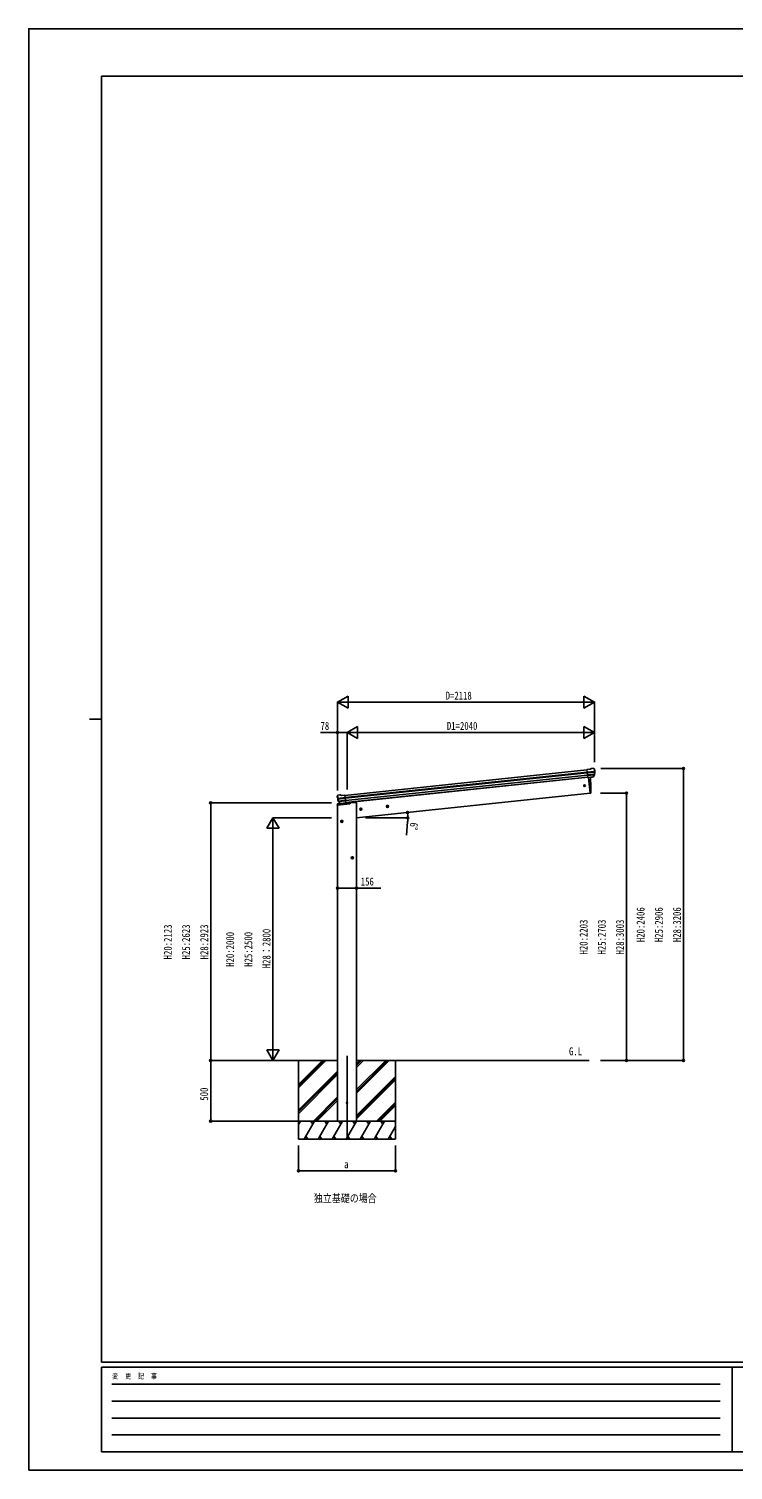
# Model space of a CAD drawing. Units: millimetres, scale not verified. Extents: x -8410 to 8410, y -5940 to 5940.
# Drawn here: x -8410 to -2602, y -5940 to 5940 of the extents above; entities that cross this region are included whole.
import ezdxf
from ezdxf.enums import TextEntityAlignment as Align

# ---------------------------------------------------------------- set-up
doc = ezdxf.new("R2010")
doc.units = ezdxf.units.MM
doc.header["$LTSCALE"] = 30
for name, color, linetype in [('0-2_USER1', 3, 'Continuous'), ('0-3_YKK_12', 2, 'Continuous'), ('0-4_YKK_13', 4, 'Continuous'), ('0-5_YKK_A1', 4, 'Continuous'), ('0-6_YKK_D', 6, 'Continuous'), ('0-7_YKK_ZWAK', 7, 'Continuous')]:
    doc.layers.add(name, color=color, linetype=linetype)
doc.styles.add('ＭＳ ゴシック', font='')
doc.styles.get('ＭＳ ゴシック').set_extended_font_data('MS Gothic')

msp = doc.modelspace()

# ---------------------------------------------------------------- linework, layer by layer
at = {"layer": '0-3_YKK_12'}
msp.add_line((-5786.44, -2524.59), (-5786.44, -3217.91), dxfattribs=at)
at = {"layer": '0-4_YKK_13'}
for p, q in [((-3781.63, -163.29), (-3808.15, -166.08)), ((-3801.37, -230.63), (-3808.15, -166.08)), ((-3805.99, -186.61), (-3746.25, -180.33)), ((-3745.77, -186.19), (-3805.38, -192.46)), ((-3746.61, -202.95), (-3803.65, -208.94)), ((-3748, -207.61), (-3803.18, -213.41)), ((-3758.01, -225.84), (-3801.39, -230.4)), ((-3801.37, -230.63), (-3791.42, -229.58)), ((-3794.8, -229.94), (-3781.09, -360.31)), ((-3791.42, -229.58), (-3791.15, -229.65)), ((-3791.15, -229.65), (-3765.82, -226.98)), ((-3765.82, -226.98), (-3765.56, -226.87)), ((-3765.56, -226.87), (-3757.87, -226.06)), ((-3756.56, -224.19), (-3747.11, -205.89)), ((-3755.51, -224.62), (-3745.39, -206.36)), ((-3755.31, -154.49), (-3755.32, -154.49)), ((-3751.65, -155.58), (-3751.65, -155.57)), ((-3751.65, -155.58), (-3747.33, -159.07)), ((-3747.33, -159.07), (-3746.47, -159.77)), ((-3745.08, -163.47), (-3745.39, -161.62)), ((-5866.61, -458.34), (-5865.37, -448.93)), ((-5865.6, -458.24), (-5866.61, -458.34)), ((-5866.47, -386.44), (-5866.55, -384.56)), ((-5865.19, -381.67), (-5865.88, -382.53)), ((-5865.6, -458.24), (-5764.09, -447.57)), ((-5864.39, -448.99), (-5865.6, -458.24)), ((-5865.6, -458.24), (-5864.39, -448.99)), ((-5861.69, -377.35), (-5865.19, -381.67)), ((-5863.87, -449.01), (-5865.08, -458.18)), ((-5864.39, -448.99), (-5864.48, -448.07)), ((-5864.48, -448.07), (-5864.39, -448.99)), ((-5759.61, -437.98), (-5864.39, -448.99)), ((-5864.39, -448.99), (-5759.61, -437.98)), ((-5759.61, -438.05), (-5863.87, -449.01)), ((-5862.94, -449.41), (-5862.99, -448.91)), ((-5759.61, -438.55), (-5862.94, -449.41)), ((-5802.08, -396.4), (-5861.82, -402.68)), ((-5861.69, -377.35), (-5861.69, -377.35)), ((-5861.07, -408.52), (-5801.46, -402.26)), ((-5858.33, -375.52), (-5858.33, -375.52)), ((-5843.56, -444.08), (-5857.25, -428.32)), ((-5856.76, -424.73), (-5799.73, -418.74)), ((-5842.62, -443.44), (-5855.66, -427.51)), ((-5854.44, -429), (-5799.26, -423.21)), ((-5833.25, -444.19), (-5840.95, -445)), ((-5840.85, -444.76), (-5797.48, -440.2)), ((-5832.98, -444.25), (-5833.25, -444.19)), ((-5807.65, -441.59), (-5832.98, -444.25)), ((-5830.76, -378.66), (-5804.24, -375.87)), ((-5807.4, -441.47), (-5807.65, -441.59)), ((-5797.45, -440.43), (-5807.4, -441.47)), ((-5797.45, -440.43), (-5804.24, -375.87)), ((-5794.61, -440.72), (-5794.61, -442.23)), ((-5759.61, -442.6), (-5759.61, -437.98)), ((-3781.09, -360.31), (-3779.04, -360.02))]:
    msp.add_line(p, q, dxfattribs=at)
for points in [[(-3781.63, -163.29), (-3770.03, -156.32), (-3770.03, -156.32)], [(-3768.8, -155.91), (-3768.8, -155.91), (-3755.32, -154.49)], [(-5864.48, -448.07), (-5759.61, -437.04), (-5759.61, -437.98)], [(-5844.84, -374.11), (-5844.84, -374.11), (-5858.33, -375.52)], [(-5830.76, -378.66), (-5843.55, -374.25), (-5843.55, -374.25)]]:
    msp.add_lwpolyline(points, dxfattribs=at)
for centre, radius in [((-3827.89, -297.76), 6.5), ((-5786.19, -2912.82), 5)]:
    msp.add_circle(centre, radius, dxfattribs=at)
for centre, radius, start, end in [((-4675.7, -320.1), 900, 357.63919, 5.84085), ((-3768.48, -158.89), 3, 96.02369, 120.97631), ((-3758.13, -223.17), 2.99, 285.2717, 331.00739), ((-3754.79, -159.46), 5, 51.04426, 95.95574), ((-3938.63, -185.12), 192.44, 1.4271, 6.57578), ((-3749.78, -204.51), 3, 332.69111, 354.20009), ((-3945.97, -184.58), 200.2, 354.20009, 359.53883), ((-3700.98, -178.21), 45.32, 182.67122, 185.64518), ((-3745.59, -187.53), 1.35, 95.1605, 97.91927), ((-3742.98, -185.98), 2.74, 179.02151, 184.43412), ((-3748.01, -204.9), 3, 331, 354.13916), ((-3945.97, -184.58), 202, 354.13916, 6), ((-5665.58, -365.32), 202, 186, 197.86084), ((-5864.38, -449.06), 1, 96, 172.5), ((-5865.1, -452.58), 3.66, 78.7113, 94.17753), ((-5865.1, -452.58), 3.66, 78.7113, 94.17753), ((-5672.65, -367.37), 192.44, 185.42422, 190.5729), ((-5906.54, -410.03), 45.32, 6.35482, 9.32878), ((-5857.8, -380.5), 5, 96.04426, 140.95574), ((-5863.84, -408.89), 2.74, 7.56588, 12.97849), ((-5860.97, -409.87), 1.35, 94.08073, 96.8395), ((-5665.58, -365.32), 200.2, 192.46117, 197.79991), ((-5854.99, -426.36), 3, 197.86084, 221), ((-5853.34, -425.6), 3, 197.79991, 219.30889), ((-5844.53, -377.09), 3, 71.02369, 95.97631), ((-5841.3, -442.12), 2.99, 220.99261, 266.7283), ((-5764.61, -442.6), 5, 276, 0), ((-3779.46, -357.05), 3, 278, 357.63919)]:
    msp.add_arc(centre, radius, start, end, dxfattribs=at)
for centre, major_axis, ratio, start_param, end_param in [((-3758.33, -222.87), (-0.11, 3), 0.642905, 3.24593831, 4.20392797), ((-3758.19, -223.07), (1.66, -2.51), 0.997631, 5.80419048, 5.89294842), ((-3758.26, -222.96), (3.53, -2.11), 0.650902, 5.25614477, 5.32895537), ((-3755.89, -222.61), (1.08, 3.13), 0.040856, 2.11350352, 2.14162489), ((-3747.34, -163.07), (-0.87, 5.91), 0.020485, 0.67143203, 1.56913061), ((-3752.73, -158.56), (5.88, -1.31), 0.24881, 0.46058498, 0.46410383), ((-3748.35, -162.1), (-2.34, 1.9), 0.995767, 3.98597162, 4.71238898), ((-3943.66, -206.53), (-20.92, 199.05), 0.994373, 4.71137894, 4.7277536), ((-5863.55, -384.42), (1.9, 2.34), 0.995767, 1.57079633, 2.29721369), ((-5860.01, -380.04), (-5.48, -2.51), 0.24881, 5.81908147, 5.82260033), ((-5864.34, -385.58), (-0.38, 5.97), 0.020485, 4.7140547, 5.61175327), ((-5663.27, -387.27), (-20.92, 199.05), 0.994373, 1.55543171, 1.57180637), ((-5843.6, -442.04), (-1.71, 2.84), 0.040856, 4.14156042, 4.16968179), ((-5841.16, -441.78), (-0.51, 2.96), 0.642905, 2.07925734, 3.03724699), ((-5841.21, -441.89), (-3.02, -2.79), 0.650902, 0.95422993, 1.02704053), ((-5841.25, -442.01), (-1.1, -2.8), 0.997631, 0.39023689, 0.47899483)]:
    msp.add_ellipse(centre, major_axis=major_axis, ratio=ratio, start_param=start_param, end_param=end_param, dxfattribs=at)
at = {"layer": '0-5_YKK_A1'}
for p, q in [((-5804.03, -377.86), (-3807.94, -168.07)), ((-5802.04, -396.76), (-3805.96, -186.96)), ((-5801.61, -400.94), (-3805.52, -191.14)), ((-5799.51, -420.8), (-3803.43, -211)), ((-3801.67, -227.74), (-5797.76, -437.53)), ((-3801.57, -228.73), (-5726.86, -431.09)), ((-3794.8, -229.94), (-3781.09, -360.31)), ((-5863.94, -3062.88), (-5863.94, -458.06)), ((-5726.86, -431.09), (-5726.25, -436.88)), ((-3781.09, -360.31), (-5708.44, -562.88)), ((-5708.44, -3062.82), (-5708.44, -436.88)), ((-5443.48, -467.67), (-5463.37, -469.76)), ((-5454.21, -461.25), (-5460.28, -465.66)), ((-5460.28, -465.66), (-5459.5, -473.12)), ((-5459.5, -473.12), (-5452.64, -476.18)), ((-5452.38, -478.66), (-5454.47, -458.77)), ((-5447.35, -464.3), (-5454.21, -461.25)), ((-5819.44, -592.43), (-5839.44, -592.43)), ((-5829.44, -584.93), (-5835.94, -588.68)), ((-5835.94, -588.68), (-5835.94, -596.19)), ((-5829.44, -602.43), (-5829.44, -582.43)), ((-5822.94, -588.68), (-5829.44, -584.93)), ((-5662.27, -490.66), (-5682.16, -492.75)), ((-5673, -484.24), (-5679.08, -488.65)), ((-5679.08, -488.65), (-5678.29, -496.12)), ((-5678.29, -496.12), (-5671.43, -499.17)), ((-5671.17, -501.65), (-5673.26, -481.76)), ((-5666.15, -487.3), (-5673, -484.24)), ((-5835.94, -596.19), (-5829.44, -599.94)), ((-5732.44, -892.43), (-5752.44, -892.43)), ((-5742.44, -884.93), (-5748.94, -888.68)), ((-5748.94, -888.68), (-5748.94, -896.19)), ((-5748.94, -896.19), (-5742.44, -899.94)), ((-5742.44, -902.43), (-5742.44, -882.43)), ((-5735.94, -888.68), (-5742.44, -884.93)), ((-6315.07, -2562.88), (-5863.94, -2562.88)), ((-6186.44, -2562.88), (-6186.44, -3212.88)), ((-6186.44, -2789.51), (-5959.8, -2562.88)), ((-6186.44, -2775.37), (-5973.95, -2562.88)), ((-6186.44, -2761.23), (-5988.09, -2562.88)), ((-5708.44, -2562.88), (-3789.49, -2562.88)), ((-5708.44, -2832.01), (-5439.3, -2562.88)), ((-5708.44, -2817.87), (-5453.45, -2562.88)), ((-5708.44, -2803.73), (-5467.59, -2562.88)), ((-5708.44, -2619.82), (-5651.49, -2562.88)), ((-5708.44, -2605.68), (-5665.64, -2562.88)), ((-5708.44, -2591.54), (-5679.78, -2562.88)), ((-5386.44, -2562.94), (-5386.44, -3212.88)), ((-6186.44, -2973.36), (-5864.44, -2651.36)), ((-6186.44, -2987.5), (-5864.44, -2665.5)), ((-6186.44, -3001.64), (-5864.44, -2679.65)), ((-5708.44, -3015.86), (-5386.44, -2693.86)), ((-5708.44, -3030), (-5386.44, -2708)), ((-5708.44, -3044.14), (-5386.44, -2722.15)), ((-6063.83, -3062.88), (-5864.44, -2863.49)), ((-6049.68, -3062.88), (-5864.44, -2877.64)), ((-6035.54, -3062.88), (-5864.44, -2891.78)), ((-5543.33, -3062.88), (-5386.44, -2905.99)), ((-5529.18, -3062.88), (-5386.44, -2920.14)), ((-5515.04, -3062.88), (-5386.44, -2934.28)), ((-5386.44, -3062.88), (-6186.44, -3062.88)), ((-6186.44, -3091.82), (-6169.73, -3062.88)), ((-6184.73, -3088.86), (-6186.44, -3085.91)), ((-6140.86, -3212.88), (-6054.26, -3062.88)), ((-6069.26, -3088.86), (-6084.26, -3062.88)), ((-6025.39, -3212.88), (-5938.79, -3062.88)), ((-5953.79, -3088.86), (-5968.79, -3062.88)), ((-5909.92, -3212.88), (-5823.32, -3062.88)), ((-5838.32, -3088.87), (-5853.32, -3062.88)), ((-5794.45, -3212.88), (-5707.85, -3062.88)), ((-5722.85, -3088.87), (-5737.85, -3062.88)), ((-5678.98, -3212.88), (-5592.38, -3062.88)), ((-5607.38, -3088.86), (-5622.38, -3062.88)), ((-5563.51, -3212.88), (-5476.91, -3062.88)), ((-5491.91, -3088.86), (-5506.91, -3062.88)), ((-5386.44, -3071.55), (-5391.44, -3062.88)), ((-6125.86, -3186.9), (-6110.86, -3212.88)), ((-6010.39, -3186.9), (-5995.39, -3212.88)), ((-5894.92, -3186.9), (-5879.92, -3212.88)), ((-5779.45, -3186.9), (-5764.45, -3212.88)), ((-5663.98, -3186.9), (-5648.98, -3212.88)), ((-5548.51, -3186.9), (-5533.51, -3212.88)), ((-5448.04, -3212.88), (-5386.44, -3106.18)), ((-5433.04, -3186.9), (-5418.04, -3212.88)), ((-6186.44, -3212.88), (-5386.44, -3212.88))]:
    msp.add_line(p, q, dxfattribs=at)
for points in [[(-5708.44, -436.88), (-5728.44, -436.88), (-5759.61, -440.16)], [(-5452.64, -476.18), (-5446.57, -471.76), (-5447.35, -464.3)], [(-5829.44, -599.94), (-5822.94, -596.19), (-5822.94, -588.68)], [(-5671.43, -499.17), (-5665.36, -494.76), (-5666.15, -487.3)], [(-5742.44, -899.94), (-5735.94, -896.19), (-5735.94, -888.68)]]:
    msp.add_lwpolyline(points, dxfattribs=at)
for centre, radius in [((-5453.42, -468.71), 8.5), ((-5453.42, -468.71), 7.7), ((-5453.42, -468.71), 6.5), ((-5829.44, -592.43), 8.5), ((-5829.44, -592.43), 7.7), ((-5829.44, -592.43), 6.5), ((-5672.22, -491.71), 8.5), ((-5672.22, -491.71), 7.7), ((-5672.22, -491.71), 6.5), ((-5742.44, -892.43), 8.5), ((-5742.44, -892.43), 7.7), ((-5742.44, -892.43), 6.5)]:
    msp.add_circle(centre, radius, dxfattribs=at)
at = {"layer": '0-6_YKK_D'}
for p, q in [((-5864.44, 390.51), (-5777.83, 440.51)), ((-5864.44, -326.9), (-5864.44, 391.51)), ((-5864.44, 390.51), (-5777.83, 340.51)), ((-5864.44, 390.51), (-5691.23, 390.51)), ((-5777.83, 340.51), (-5777.83, 440.51)), ((-5764.44, 390.51), (-3846.05, 390.51)), ((-3746.05, 390.51), (-3919.26, 390.51)), ((-3746.05, 390.51), (-3832.65, 440.51)), ((-3832.65, 440.51), (-3832.65, 340.51)), ((-3746.05, 390.51), (-3832.65, 340.51)), ((-3746.05, -104.16), (-3746.05, 391.51)), ((-5863.94, -336.91), (-5863.94, 141.51)), ((-5786.19, 140.51), (-5699.58, 190.51)), ((-5786.19, -328.73), (-5786.19, 141.51)), ((-5786.19, -328.73), (-5786.19, 141.51)), ((-5786.19, 140.51), (-5699.58, 90.51)), ((-5786.19, 140.51), (-5612.98, 140.51)), ((-5699.58, 90.51), (-5699.58, 190.51)), ((-5686.19, 140.51), (-3846.05, 140.51)), ((-3746.05, 140.51), (-3919.26, 140.51)), ((-3746.05, 140.51), (-3832.65, 190.51)), ((-3832.65, 190.51), (-3832.65, 90.51)), ((-3746.05, 140.51), (-3832.65, 90.51)), ((-3746.05, -103.16), (-3746.05, 141.51)), ((-3694.22, -156.47), (-3010.89, -156.47)), ((-3011.89, -2562.88), (-3011.89, -156.47)), ((-5914.44, -440.38), (-6911.62, -440.38)), ((-6910.62, -440.38), (-6910.62, -2562.88)), ((-3695.22, -360.31), (-3481.36, -360.31)), ((-3482.36, -360.31), (-3482.36, -2562.88)), ((-6396.88, -562.88), (-6446.88, -649.49)), ((-5914.44, -562.88), (-6397.88, -562.88)), ((-6396.88, -562.88), (-6346.88, -649.49)), ((-6396.88, -562.88), (-6396.88, -736.09)), ((-5634.07, -562.88), (-5284.52, -562.88)), ((-6446.88, -649.49), (-6346.88, -649.49)), ((-6396.88, -662.88), (-6396.88, -2462.88)), ((-5286.89, -596.86), (-5295.58, -704.77)), ((-6396.88, -2562.88), (-6446.88, -2476.28)), ((-6346.88, -2476.28), (-6446.88, -2476.28)), ((-6396.88, -2562.88), (-6396.88, -2389.68)), ((-6396.88, -2562.88), (-6346.88, -2476.28)), ((-6316.07, -2562.88), (-6911.62, -2562.88)), ((-6316.07, -2562.88), (-6911.62, -2562.88)), ((-6910.62, -2562.88), (-6910.62, -3062.88)), ((-6316.07, -2562.88), (-6397.88, -2562.88)), ((-3695.22, -2562.88), (-3481.36, -2562.88)), ((-3695.22, -2562.88), (-3010.89, -2562.88)), ((-6187.44, -3062.88), (-6911.62, -3062.88)), ((-6186.44, -3263.82), (-6186.44, -3473.13)), ((-5386.44, -3263.82), (-5386.44, -3473.13)), ((-6186.44, -3472.13), (-5386.44, -3472.13))]:
    msp.add_line(p, q, dxfattribs=at)
for points in [[(-5786.19, 140.51), (-5863.94, 140.51), (-6006.2, 140.51)], [(-5863.94, -1142.43), (-5708.44, -1142.43), (-5508.57, -1142.43)]]:
    msp.add_lwpolyline(points, dxfattribs=at)
for centre in [(-5863.94, 140.51), (-3011.89, -156.47), (-3482.36, -360.31), (-6910.62, -440.38), (-5287.84, -518.68), (-5285.52, -562.88), (-5863.94, -1142.43), (-5708.44, -1142.43), (-6910.62, -2562.88), (-6910.62, -2562.88), (-3482.36, -2562.88), (-3011.89, -2562.88), (-6910.62, -3062.88), (-6186.44, -3472.13), (-5386.44, -3472.13)]:
    msp.add_circle(centre, 8.5, dxfattribs=at)
for start, end in [(0, 6), (355.39249, 0)]:
    msp.add_arc((-5708.44, -562.88), 422.91, start, end, dxfattribs=at)
at = {"layer": '0-7_YKK_ZWAK'}
for p, q in [((7790.04, 5550), (-7809.96, 5550)), ((-7809.96, -5050), (-7809.96, 5550)), ((-7909.96, 250), (-7809.96, 250)), ((7790.04, -5050), (-7809.96, -5050)), ((-2609.96, -5090), (-7809.96, -5090)), ((-7809.96, -5790), (-7809.96, -5090)), ((-2609.96, -5090), (-2609.96, -5790)), ((-9.96, -5090), (-2609.96, -5090)), ((-7724.96, -5230), (-2709.96, -5230)), ((-7724.96, -5370), (-2709.96, -5370)), ((-7724.96, -5510), (-2709.96, -5510)), ((-7724.96, -5650), (-2709.96, -5650)), ((-7809.96, -5790), (-2609.96, -5790)), ((-2609.96, -5790), (-9.96, -5790))]:
    msp.add_line(p, q, dxfattribs=at)
msp.add_lwpolyline([(-8410, -5940), (8410, -5940), (8410, 5940), (-8410, 5940)], close=True, dxfattribs=at)

# ---------------------------------------------------------------- texts
at = {"layer": '0-2_USER1', "style": 'ＭＳ ゴシック', "width": 0.8}
for s, p in [('G.L', (-3956, -2540.42)), ('独立基礎の場合', (-6059.39, -3751.86))]:
    msp.add_text(s, height=65.98, dxfattribs=at).set_placement(p, align=Align.BOTTOM_LEFT)
at = {"layer": '0-6_YKK_D', "style": 'ＭＳ ゴシック', "width": 0.8}
for s, p in [('D=2118', (-4973.24, 391.31)), ('78', (-6004.87, 141.85)), ('D1=2040', (-4962.92, 141.85)), ('156', (-5673.1, -1141.1)), ('a', (-5810.44, -3471.33))]:
    msp.add_text(s, height=65.98, dxfattribs=at).set_placement(p, align=Align.BOTTOM_LEFT)
for s, rotation, p in [('6°', 265.392, (-5285.67, -598.29)), ('H20:2406', 90, (-3313.23, -1587.68)), ('H25:2906', 90, (-3163.23, -1587.68)), ('H28:3206', 90, (-3013.23, -1587.68)), ('H20:2203', 90, (-3783.16, -1689.6)), ('H25:2703', 90, (-3633.16, -1689.6)), ('H28:3003', 90, (-3483.16, -1689.6)), ('H20:2123', 90, (-7211.42, -1729.63)), ('H25:2623', 90, (-7061.42, -1729.63)), ('H28:2923', 90, (-6911.42, -1729.63)), ('H20:2000', 90, (-6697.68, -1790.88)), ('H25:2500', 90, (-6547.68, -1790.88)), ('H28：2800', 90, (-6397.68, -1802.88)), ('500', 90, (-6911.95, -2894.48))]:
    msp.add_text(s, height=65.98, rotation=rotation, dxfattribs=at).set_placement(p, align=Align.BOTTOM_LEFT)
at = {"layer": '0-7_YKK_ZWAK', "style": 'ＭＳ ゴシック', "width": 0.8}
msp.add_text('変  更  記  事', height=43.99, dxfattribs=at).set_placement((-7722.62, -5200), align=Align.BOTTOM_LEFT)

doc.saveas('drawing.dxf')
